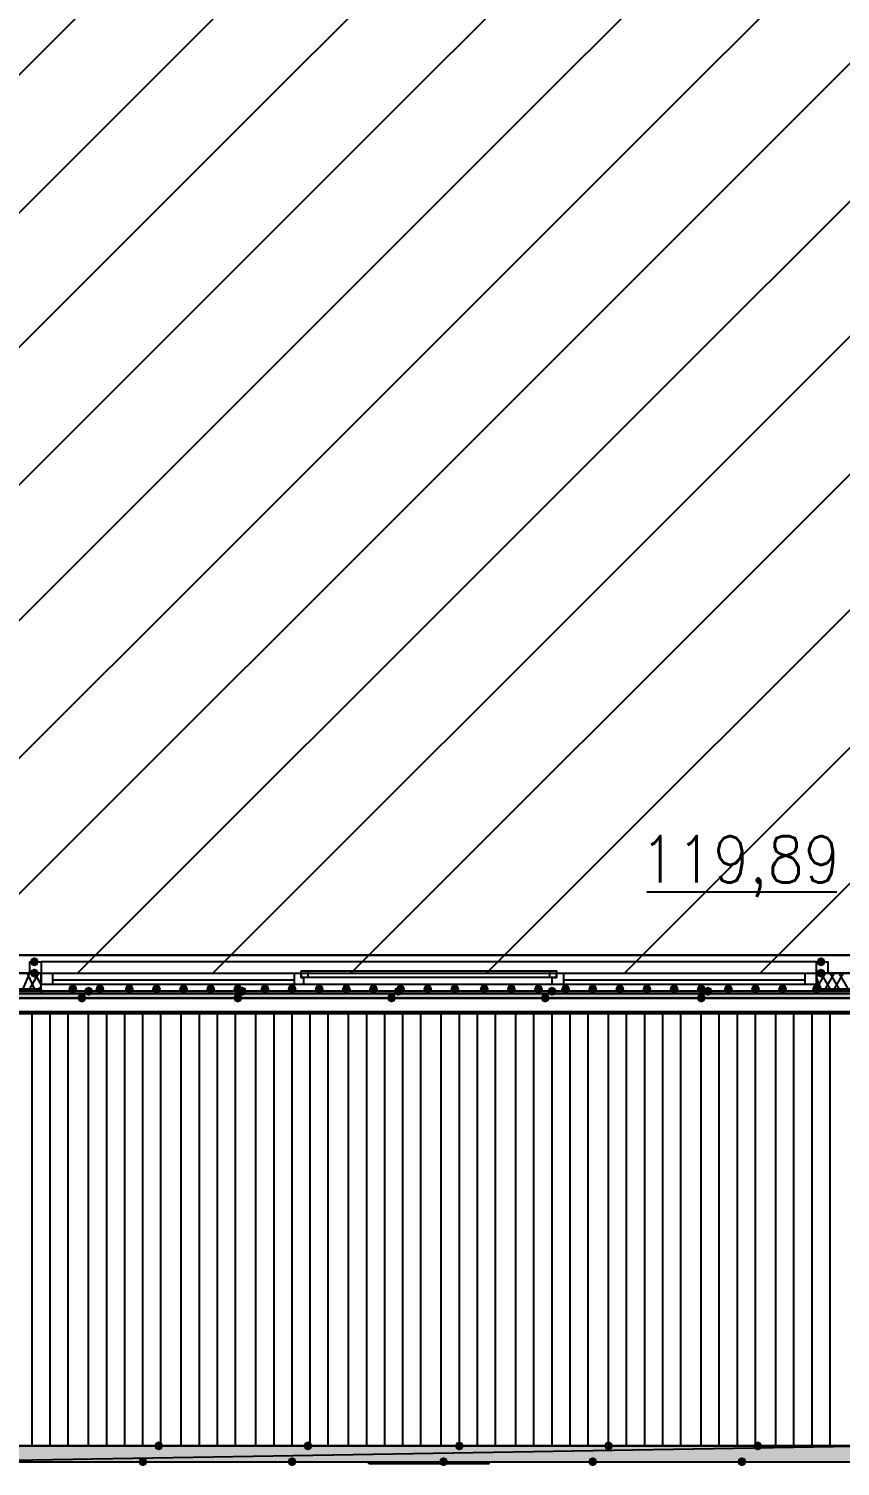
# Model space of a CAD drawing. Header units: millimetres. Extents: x 0 to 420, y 0 to 297.
# Drawn here: x 121.31 to 136.5, y 110.74 to 137.65 of the extents above; entities that cross this region are included whole.
import ezdxf

# ---------------------------------------------------------------- set-up
doc = ezdxf.new("R2010")
doc.units = ezdxf.units.MM
doc.layers.get('0').update_dxf_attribs({"linetype": 'CONTINUOUS'})
doc.styles.get("Standard").update_dxf_attribs({"font": 'STANDARD'})

msp = doc.modelspace()

# ---------------------------------------------------------------- hatches: boundary and pattern name
at = {"true_color": 0x000007}
for points in [[(121.496667, 120.184333), (121.471796, 120.124537), (121.412, 120.099667), (121.352204, 120.124537), (121.327333, 120.184333), (121.352204, 120.244129), (121.412, 120.269), (121.471796, 120.244129)], [(136.228667, 120.184333), (136.203796, 120.124537), (136.144, 120.099667), (136.084204, 120.124537), (136.059333, 120.184333), (136.084204, 120.244129), (136.144, 120.269), (136.203796, 120.244129)], [(121.496667, 119.972667), (121.471796, 119.912871), (121.412, 119.888), (121.352204, 119.912871), (121.327333, 119.972667), (121.352204, 120.032462), (121.412, 120.057333), (121.471796, 120.032463)], [(136.228667, 119.972667), (136.203796, 119.912871), (136.144, 119.888), (136.084204, 119.912871), (136.059333, 119.972667), (136.084204, 120.032462), (136.144, 120.057333), (136.203796, 120.032463)], [(122.216333, 119.676333), (122.191463, 119.616537), (122.131667, 119.591667), (122.071871, 119.616537), (122.047, 119.676333), (122.071871, 119.736129), (122.131667, 119.761), (122.191462, 119.736129)], [(122.724333, 119.676333), (122.699462, 119.616537), (122.639667, 119.591667), (122.579871, 119.616537), (122.555, 119.676333), (122.579871, 119.736129), (122.639667, 119.761), (122.699462, 119.736129)], [(123.274667, 119.676333), (123.249796, 119.616537), (123.19, 119.591667), (123.130204, 119.616537), (123.105333, 119.676333), (123.130204, 119.736129), (123.19, 119.761), (123.249796, 119.736129)], [(123.782667, 119.676333), (123.757796, 119.616537), (123.698, 119.591667), (123.638204, 119.616537), (123.613333, 119.676333), (123.638204, 119.736129), (123.698, 119.761), (123.757796, 119.736129)], [(124.290667, 119.676333), (124.265796, 119.616537), (124.206, 119.591667), (124.146204, 119.616537), (124.121333, 119.676333), (124.146204, 119.736129), (124.206, 119.761), (124.265796, 119.736129)], [(124.798667, 119.676333), (124.773796, 119.616537), (124.714, 119.591667), (124.654204, 119.616537), (124.629333, 119.676333), (124.654204, 119.736129), (124.714, 119.761), (124.773796, 119.736129)], [(125.306667, 119.676333), (125.281796, 119.616537), (125.222, 119.591667), (125.162204, 119.616537), (125.137333, 119.676333), (125.162204, 119.736129), (125.222, 119.761), (125.281796, 119.736129)], [(125.814667, 119.676333), (125.789796, 119.616537), (125.73, 119.591667), (125.670204, 119.616537), (125.645333, 119.676333), (125.670204, 119.736129), (125.73, 119.761), (125.789796, 119.736129)], [(126.322667, 119.676333), (126.297796, 119.616537), (126.238, 119.591667), (126.178204, 119.616537), (126.153333, 119.676333), (126.178204, 119.736129), (126.238, 119.761), (126.297796, 119.736129)], [(126.830667, 119.676333), (126.805796, 119.616537), (126.746, 119.591667), (126.686204, 119.616537), (126.661333, 119.676333), (126.686204, 119.736129), (126.746, 119.761), (126.805796, 119.736129)], [(127.338667, 119.676333), (127.313796, 119.616537), (127.254, 119.591667), (127.194204, 119.616537), (127.169333, 119.676333), (127.194204, 119.736129), (127.254, 119.761), (127.313796, 119.736129)], [(127.846667, 119.676333), (127.821796, 119.616537), (127.762, 119.591667), (127.702204, 119.616537), (127.677333, 119.676333), (127.702204, 119.736129), (127.762, 119.761), (127.821796, 119.736129)], [(128.354667, 119.676333), (128.329796, 119.616537), (128.27, 119.591667), (128.210204, 119.616537), (128.185333, 119.676333), (128.210204, 119.736129), (128.27, 119.761), (128.329796, 119.736129)], [(128.862667, 119.676333), (128.837796, 119.616537), (128.778, 119.591667), (128.718204, 119.616537), (128.693333, 119.676333), (128.718204, 119.736129), (128.778, 119.761), (128.837796, 119.736129)], [(129.370667, 119.676333), (129.345796, 119.616537), (129.286, 119.591667), (129.226204, 119.616537), (129.201333, 119.676333), (129.226204, 119.736129), (129.286, 119.761), (129.345796, 119.736129)], [(129.921, 119.676333), (129.896129, 119.616537), (129.836333, 119.591667), (129.776537, 119.616537), (129.751667, 119.676333), (129.776537, 119.736129), (129.836333, 119.761), (129.896129, 119.736129)], [(130.429, 119.676333), (130.404129, 119.616537), (130.344333, 119.591667), (130.284538, 119.616537), (130.259667, 119.676333), (130.284537, 119.736129), (130.344333, 119.761), (130.404129, 119.736129)], [(130.937, 119.676333), (130.912129, 119.616537), (130.852333, 119.591667), (130.792538, 119.616537), (130.767667, 119.676333), (130.792537, 119.736129), (130.852333, 119.761), (130.912129, 119.736129)], [(131.445, 119.676333), (131.420129, 119.616537), (131.360333, 119.591667), (131.300538, 119.616537), (131.275667, 119.676333), (131.300537, 119.736129), (131.360333, 119.761), (131.420129, 119.736129)], [(131.953, 119.676333), (131.928129, 119.616537), (131.868333, 119.591667), (131.808538, 119.616537), (131.783667, 119.676333), (131.808537, 119.736129), (131.868333, 119.761), (131.928129, 119.736129)], [(132.461, 119.676333), (132.436129, 119.616537), (132.376333, 119.591667), (132.316538, 119.616537), (132.291667, 119.676333), (132.316537, 119.736129), (132.376333, 119.761), (132.436129, 119.736129)], [(132.969, 119.676333), (132.944129, 119.616537), (132.884333, 119.591667), (132.824537, 119.616537), (132.799667, 119.676333), (132.824537, 119.736129), (132.884333, 119.761), (132.944129, 119.736129)], [(133.477, 119.676333), (133.452129, 119.616537), (133.392333, 119.591667), (133.332538, 119.616537), (133.307667, 119.676333), (133.332537, 119.736129), (133.392333, 119.761), (133.452129, 119.736129)], [(133.985, 119.676333), (133.960129, 119.616537), (133.900333, 119.591667), (133.840538, 119.616537), (133.815667, 119.676333), (133.840537, 119.736129), (133.900333, 119.761), (133.960129, 119.736129)], [(134.493, 119.676333), (134.468129, 119.616537), (134.408333, 119.591667), (134.348537, 119.616537), (134.323667, 119.676333), (134.348537, 119.736129), (134.408333, 119.761), (134.468129, 119.736129)], [(135.001, 119.676333), (134.976129, 119.616537), (134.916333, 119.591667), (134.856538, 119.616537), (134.831667, 119.676333), (134.856537, 119.736129), (134.916333, 119.761), (134.976129, 119.736129)], [(135.509, 119.676333), (135.484129, 119.616537), (135.424333, 119.591667), (135.364537, 119.616537), (135.339667, 119.676333), (135.364537, 119.736129), (135.424333, 119.761), (135.484129, 119.736129)], [(136.144, 119.676333), (136.119129, 119.616537), (136.059333, 119.591667), (135.999538, 119.616537), (135.974667, 119.676333), (135.999537, 119.736129), (136.059333, 119.761), (136.119129, 119.736129)]]:
    msp.add_hatch(color=0, dxfattribs=at).paths.add_polyline_path(points, flags=0)
at = {"true_color": 0x0000fe}
for points in [[(122.512667, 119.634), (122.487796, 119.574204), (122.428, 119.549333), (122.368204, 119.574204), (122.343333, 119.634), (122.368204, 119.693796), (122.428, 119.718667), (122.487796, 119.693796)], [(122.512667, 119.634), (122.487796, 119.574204), (122.428, 119.549333), (122.368204, 119.574204), (122.343333, 119.634), (122.368204, 119.693796), (122.428, 119.718667), (122.487796, 119.693796)], [(122.512667, 119.634), (122.487796, 119.574204), (122.428, 119.549333), (122.368204, 119.574204), (122.343333, 119.634), (122.368204, 119.693796), (122.428, 119.718667), (122.487796, 119.693796)], [(125.391333, 119.634), (125.366463, 119.574204), (125.306667, 119.549333), (125.246871, 119.574204), (125.222, 119.634), (125.246871, 119.693796), (125.306667, 119.718667), (125.366462, 119.693796)], [(125.391333, 119.634), (125.366463, 119.574204), (125.306667, 119.549333), (125.246871, 119.574204), (125.222, 119.634), (125.246871, 119.693796), (125.306667, 119.718667), (125.366462, 119.693796)], [(125.391333, 119.634), (125.366463, 119.574204), (125.306667, 119.549333), (125.246871, 119.574204), (125.222, 119.634), (125.246871, 119.693796), (125.306667, 119.718667), (125.366462, 119.693796)], [(128.312333, 119.634), (128.287463, 119.574204), (128.227667, 119.549333), (128.167871, 119.574204), (128.143, 119.634), (128.167871, 119.693796), (128.227667, 119.718667), (128.287462, 119.693796)], [(128.312333, 119.634), (128.287463, 119.574204), (128.227667, 119.549333), (128.167871, 119.574204), (128.143, 119.634), (128.167871, 119.693796), (128.227667, 119.718667), (128.287462, 119.693796)], [(128.312333, 119.634), (128.287463, 119.574204), (128.227667, 119.549333), (128.167871, 119.574204), (128.143, 119.634), (128.167871, 119.693796), (128.227667, 119.718667), (128.287462, 119.693796)], [(131.191, 119.634), (131.166129, 119.574204), (131.106333, 119.549333), (131.046537, 119.574204), (131.021667, 119.634), (131.046537, 119.693796), (131.106333, 119.718667), (131.166129, 119.693796)], [(131.191, 119.634), (131.166129, 119.574204), (131.106333, 119.549333), (131.046537, 119.574204), (131.021667, 119.634), (131.046537, 119.693796), (131.106333, 119.718667), (131.166129, 119.693796)], [(131.191, 119.634), (131.166129, 119.574204), (131.106333, 119.549333), (131.046537, 119.574204), (131.021667, 119.634), (131.046537, 119.693796), (131.106333, 119.718667), (131.166129, 119.693796)], [(134.112, 119.634), (134.087129, 119.574204), (134.027333, 119.549333), (133.967538, 119.574204), (133.942667, 119.634), (133.967537, 119.693796), (134.027333, 119.718667), (134.087129, 119.693796)], [(134.112, 119.634), (134.087129, 119.574204), (134.027333, 119.549333), (133.967538, 119.574204), (133.942667, 119.634), (133.967537, 119.693796), (134.027333, 119.718667), (134.087129, 119.693796)], [(134.112, 119.634), (134.087129, 119.574204), (134.027333, 119.549333), (133.967538, 119.574204), (133.942667, 119.634), (133.967537, 119.693796), (134.027333, 119.718667), (134.087129, 119.693796)], [(122.385667, 119.507), (122.360796, 119.447204), (122.301, 119.422333), (122.241204, 119.447204), (122.216333, 119.507), (122.241204, 119.566796), (122.301, 119.591667), (122.360796, 119.566796)], [(125.306667, 119.507), (125.281796, 119.447204), (125.222, 119.422333), (125.162204, 119.447204), (125.137333, 119.507), (125.162204, 119.566796), (125.222, 119.591667), (125.281796, 119.566796)], [(128.185333, 119.507), (128.160463, 119.447204), (128.100667, 119.422333), (128.040871, 119.447204), (128.016, 119.507), (128.040871, 119.566796), (128.100667, 119.591667), (128.160462, 119.566796)], [(131.064, 119.507), (131.039129, 119.447204), (130.979333, 119.422333), (130.919538, 119.447204), (130.894667, 119.507), (130.919537, 119.566796), (130.979333, 119.591667), (131.039129, 119.566796)], [(133.985, 119.507), (133.960129, 119.447204), (133.900333, 119.422333), (133.840538, 119.447204), (133.815667, 119.507), (133.840537, 119.566796), (133.900333, 119.591667), (133.960129, 119.566796)], [(123.825, 111.125), (123.800129, 111.065204), (123.740333, 111.040333), (123.680538, 111.065204), (123.655667, 111.125), (123.680537, 111.184796), (123.740333, 111.209667), (123.800129, 111.184796)], [(126.619, 111.125), (126.594129, 111.065204), (126.534333, 111.040333), (126.474538, 111.065204), (126.449667, 111.125), (126.474537, 111.184796), (126.534333, 111.209667), (126.594129, 111.184796)], [(129.455333, 111.125), (129.430463, 111.065204), (129.370667, 111.040333), (129.310871, 111.065204), (129.286, 111.125), (129.310871, 111.184796), (129.370667, 111.209667), (129.430462, 111.184796)], [(132.249333, 111.125), (132.224463, 111.065204), (132.164667, 111.040333), (132.104871, 111.065204), (132.08, 111.125), (132.104871, 111.184796), (132.164667, 111.209667), (132.224462, 111.184796)], [(135.043333, 111.125), (135.018463, 111.065204), (134.958667, 111.040333), (134.898871, 111.065204), (134.874, 111.125), (134.898871, 111.184796), (134.958667, 111.209667), (135.018462, 111.184796)], [(123.528667, 110.828667), (123.503796, 110.768871), (123.444, 110.744), (123.384204, 110.768871), (123.359333, 110.828667), (123.384204, 110.888462), (123.444, 110.913333), (123.503796, 110.888463)], [(126.322667, 110.828667), (126.297796, 110.768871), (126.238, 110.744), (126.178204, 110.768871), (126.153333, 110.828667), (126.178204, 110.888462), (126.238, 110.913333), (126.297796, 110.888463)], [(129.159, 110.828667), (129.134129, 110.768871), (129.074333, 110.744), (129.014538, 110.768871), (128.989667, 110.828667), (129.014537, 110.888462), (129.074333, 110.913333), (129.134129, 110.888463)], [(131.953, 110.828667), (131.928129, 110.768871), (131.868333, 110.744), (131.808538, 110.768871), (131.783667, 110.828667), (131.808537, 110.888462), (131.868333, 110.913333), (131.928129, 110.888463)], [(134.747, 110.828667), (134.722129, 110.768871), (134.662333, 110.744), (134.602538, 110.768871), (134.577667, 110.828667), (134.602537, 110.888462), (134.662333, 110.913333), (134.722129, 110.888463)]]:
    msp.add_hatch(color=0, dxfattribs=at).paths.add_polyline_path(points, flags=0)
at = {"true_color": 0x000007}
h = msp.add_hatch(color=0, dxfattribs=at)
h.paths.add_polyline_path([(381.550333, 119.507), (119.507, 119.507), (381.550333, 119.634)], flags=0)
h.paths.add_polyline_path([(119.507, 119.507), (381.550333, 119.634), (119.507, 119.634)], flags=0)
h = msp.add_hatch(color=0, dxfattribs=at)
h.paths.add_polyline_path([(119.507, 111.125), (137.498667, 111.125), (119.507, 110.828667)], flags=0)
h.paths.add_polyline_path([(137.498667, 111.125), (119.507, 110.828667), (137.498667, 110.828667)], flags=0)

# ---------------------------------------------------------------- linework, layer by layer
at = {"color": 0, "true_color": 0x000007}
for points in [[(392.938, 236.601), (258.868333, 236.601), (258.868333, 205.613), (242.189, 205.613), (242.189, 236.601), (108.161667, 236.601), (108.161667, 119.972667), (242.189, 119.972667), (242.189, 150.960667), (258.868333, 150.960667), (258.868333, 119.972667), (392.938, 119.972667)], [(242.189, 236.262333), (242.189, 205.613), (258.868333, 205.613), (258.868333, 236.262333), (392.557, 236.262333), (392.557, 120.311333), (258.868333, 120.311333), (258.868333, 150.960667), (242.189, 150.960667), (242.189, 120.311333), (108.500333, 120.311333), (108.500333, 236.262333)], [(121.327333, 120.184333), (121.539, 120.184333), (121.539, 119.972667), (121.327333, 119.972667), (121.327333, 120.184333), (121.539, 120.184333), (121.539, 119.972667), (121.327333, 119.972667)], [(126.407333, 120.015), (126.534333, 120.015), (126.534333, 119.888), (126.407333, 119.888)], [(131.191, 119.888), (131.064, 119.888), (131.064, 120.015), (131.191, 120.015)], [(136.059333, 120.184333), (136.271, 120.184333), (136.271, 119.972667), (136.059333, 119.972667), (136.059333, 120.184333), (136.271, 120.184333), (136.271, 119.972667), (136.059333, 119.972667)], [(121.539, 119.972667), (121.539, 119.761)], [(136.059333, 119.972667), (136.059333, 119.761)], [(381.550333, 119.507), (119.507, 119.507), (381.550333, 119.634)], [(119.507, 119.507), (381.550333, 119.634), (119.507, 119.634)], [(119.507, 119.591667), (137.498667, 119.591667), (137.498667, 119.210667), (119.507, 119.210667)], [(381.550333, 111.675333), (381.550333, 111.125), (119.507, 111.125), (119.507, 111.675333), (119.507, 118.660333), (119.507, 119.253), (381.550333, 119.253), (381.550333, 118.660333)], [(119.507, 111.125), (137.498667, 111.125), (119.507, 110.828667)], [(137.498667, 111.125), (119.507, 110.828667), (137.498667, 110.828667)], [(127.677333, 110.786333), (127.677333, 110.828667), (129.921, 110.828667), (129.921, 110.786333)]]:
    msp.add_lwpolyline(points, close=True, dxfattribs=at)
at = {"color": 0, "true_color": 0x0000fe}
msp.add_lwpolyline([(242.189, 236.262333), (108.500333, 236.262333), (108.500333, 120.311333), (242.189, 120.311333), (242.189, 150.960667), (258.868333, 150.960667), (258.868333, 120.311333), (392.557, 120.311333), (392.557, 236.262333), (258.868333, 236.262333), (258.868333, 205.613), (242.189, 205.613)], close=True, dxfattribs=at)
at = {"color": 0, "true_color": 0x00002b}
msp.add_lwpolyline([(108.161667, 154.432), (108.161667, 119.972667), (137.329333, 119.972667), (137.329333, 154.432)], close=True, dxfattribs=at)
at = {"color": 0, "true_color": 0x000001}
for points in [[(108.161668, 123.825), (138.768668, 154.431999)], [(108.161668, 121.242666), (141.351001, 154.431999)], [(109.389335, 119.972666), (143.891001, 154.431999)], [(111.971668, 119.972666), (146.473334, 154.431999)], [(114.511668, 119.972666), (149.013334, 154.431999)], [(117.094001, 119.972666), (151.595668, 154.431999)], [(119.634001, 119.972666), (154.135668, 154.431999)], [(122.216335, 119.972666), (156.718001, 154.431999)], [(124.756335, 119.972666), (159.258001, 154.431999)], [(127.338668, 119.972666), (161.840334, 154.431999)], [(129.878668, 119.972666), (164.380334, 154.431999)], [(132.461001, 119.972666), (166.962668, 154.431999)], [(135.001001, 119.972666), (169.502668, 154.431999)]]:
    msp.add_lwpolyline(points, dxfattribs=at)
at = {"color": 0, "true_color": 0x000007}
for points in [[(132.884333, 121.496667), (136.440333, 121.496667)], [(128.778, 120.184333), (121.539, 120.184333), (121.539, 120.057333)], [(128.778, 120.184333), (121.539, 120.184333), (121.539, 120.057333)], [(121.539, 120.057333), (121.539, 119.972667), (128.778, 119.972667)], [(121.539, 120.057333), (121.539, 119.972667), (128.778, 119.972667)], [(126.534333, 120.015), (131.064, 120.015)], [(126.534333, 120.015), (131.064, 120.015)], [(136.059333, 120.057333), (136.059333, 120.184333), (128.778, 120.184333)], [(136.059333, 120.057333), (136.059333, 120.184333), (128.778, 120.184333)], [(128.778, 119.972667), (136.059333, 119.972667), (136.059333, 120.057333)], [(128.778, 119.972667), (136.059333, 119.972667), (136.059333, 120.057333)], [(121.539, 119.972667), (108.161667, 119.972667)], [(121.200333, 119.676333), (121.327333, 119.972667)], [(121.412, 119.676333), (121.285, 119.972667)], [(121.327333, 119.676333), (121.496667, 119.972667)], [(121.539, 119.761), (121.412, 119.972667)], [(121.496667, 119.676333), (121.539, 119.718667)], [(121.539, 119.676333), (121.539, 119.761), (121.539, 119.972667)], [(121.539, 119.972667), (136.059333, 119.972667)], [(121.539, 119.972667), (121.750667, 119.972667), (121.750667, 119.761), (121.539, 119.761)], [(121.539, 119.676333), (121.539, 119.761)], [(121.750667, 119.972667), (126.280333, 119.972667)], [(121.750667, 119.845667), (126.280333, 119.845667)], [(126.280333, 119.761), (121.750667, 119.761)], [(126.365, 119.761), (126.280333, 119.761), (126.280333, 119.972667), (126.365, 119.972667)], [(126.365, 119.972667), (126.407333, 119.972667), (126.407333, 119.888), (126.449667, 119.888), (126.449667, 119.761), (126.365, 119.761)], [(131.106333, 119.761), (126.449667, 119.761)], [(126.534333, 119.972667), (131.064, 119.972667)], [(131.064, 119.888), (126.534333, 119.888)], [(131.233333, 119.761), (131.106333, 119.761), (131.106333, 119.888), (131.191, 119.888), (131.191, 119.972667), (131.233333, 119.972667)], [(131.233333, 119.972667), (131.318, 119.972667), (131.318, 119.761), (131.233333, 119.761)], [(131.318, 119.972667), (135.847667, 119.972667)], [(131.318, 119.845667), (135.847667, 119.845667)], [(135.847667, 119.761), (131.318, 119.761)], [(136.059333, 119.761), (135.847667, 119.761), (135.847667, 119.972667), (136.059333, 119.972667)], [(136.059333, 119.888), (136.059333, 119.972667)], [(136.059333, 119.676333), (136.228667, 119.972667)], [(136.059333, 119.676333), (136.059333, 119.761), (136.059333, 119.972667)], [(138.938, 119.972667), (136.059333, 119.972667)], [(136.144, 119.676333), (136.059333, 119.888)], [(136.059333, 119.676333), (136.059333, 119.761)], [(136.313333, 119.676333), (136.144, 119.972667)], [(136.228667, 119.676333), (136.398, 119.972667)], [(136.482667, 119.676333), (136.313333, 119.972667)], [(136.398, 119.676333), (136.567333, 119.972667)], [(136.652, 119.676333), (136.482667, 119.972667)], [(107.865333, 119.676333), (121.539, 119.676333)], [(381.846667, 119.634), (119.507, 119.634), (381.846667, 119.634), (119.507, 119.634)], [(381.550333, 119.634), (119.507, 119.634)], [(381.846667, 119.634), (381.550333, 119.634), (119.507, 119.634)], [(381.846667, 119.634), (119.507, 119.634), (119.507, 119.507)], [(119.507, 119.507), (381.550333, 119.507)], [(121.539, 119.676333), (121.539, 119.591667), (136.059333, 119.591667), (136.059333, 119.676333)], [(136.059333, 119.676333), (138.938, 119.676333)], [(119.253, 110.828667), (137.498667, 110.828667), (137.498667, 111.125), (154.855333, 111.125)], [(137.498667, 111.125), (119.507, 111.125)], [(119.507, 110.828667), (137.498667, 110.828667)], [(129.921, 110.828667), (129.921, 110.786333), (127.677333, 110.786333)]]:
    msp.add_lwpolyline(points, dxfattribs=at)
at = {"color": 0, "true_color": 0x0000fd}
for points in [[(121.369667, 111.125), (121.369667, 119.253)], [(121.708333, 111.125), (121.708333, 119.253)], [(122.047, 111.125), (122.047, 119.253)], [(122.428, 111.125), (122.428, 119.253)], [(122.766667, 111.125), (122.766667, 119.253)], [(123.105333, 111.125), (123.105333, 119.253)], [(123.444, 111.125), (123.444, 119.253)], [(123.782667, 111.125), (123.782667, 119.253)], [(124.163667, 111.125), (124.163667, 119.253)], [(124.502333, 111.125), (124.502333, 119.253)], [(124.841, 111.125), (124.841, 119.253)], [(125.179667, 111.125), (125.179667, 119.253)], [(125.560667, 111.125), (125.560667, 119.253)], [(125.899333, 111.125), (125.899333, 119.253)], [(126.238, 111.125), (126.238, 119.253)], [(126.576667, 111.125), (126.576667, 119.253)], [(126.915333, 111.125), (126.915333, 119.253)], [(127.296333, 111.125), (127.296333, 119.253)], [(127.635, 111.125), (127.635, 119.253)], [(127.973667, 111.125), (127.973667, 119.253)], [(128.312333, 111.125), (128.312333, 119.253)], [(128.651, 111.125), (128.651, 119.253)], [(129.032, 111.125), (129.032, 119.253)], [(129.370667, 111.125), (129.370667, 119.253)], [(129.709333, 111.125), (129.709333, 119.253)], [(130.048, 111.125), (130.048, 119.253)], [(130.429, 111.125), (130.429, 119.253)], [(130.767667, 111.125), (130.767667, 119.253)], [(131.106333, 111.125), (131.106333, 119.253)], [(131.445, 111.125), (131.445, 119.253)], [(131.783667, 111.125), (131.783667, 119.253)], [(132.164667, 111.125), (132.164667, 119.253)], [(132.503333, 111.125), (132.503333, 119.253)], [(132.842, 111.125), (132.842, 119.253)], [(133.180667, 111.125), (133.180667, 119.253)], [(133.519333, 111.125), (133.519333, 119.253)], [(133.900333, 111.125), (133.900333, 119.253)], [(134.239, 111.125), (134.239, 119.253)], [(134.577667, 111.125), (134.577667, 119.253)], [(134.916333, 111.125), (134.916333, 119.253)], [(135.297333, 111.125), (135.297333, 119.253)], [(135.636, 111.125), (135.636, 119.253)], [(135.974667, 111.125), (135.974667, 119.253)], [(136.313333, 111.125), (136.313333, 119.253)]]:
    msp.add_lwpolyline(points, dxfattribs=at)

# ---------------------------------------------------------------- texts
at = {"color": 0, "true_color": 0x000007, "insert": (132.757332, 122.538025), "char_height": 0.872032, "width": 3.0521121, "attachment_point": 1}
msp.add_mtext('119,89', dxfattribs=at)

doc.saveas('drawing.dxf')
